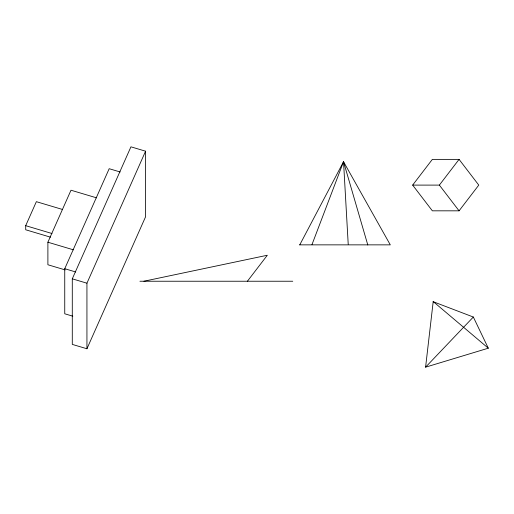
<?xml version="1.0" encoding="UTF-8"?>
<svg xmlns="http://www.w3.org/2000/svg" width="514" height="514" viewBox="0 0 514 514"><rect width="100%" height="100%" fill="white"/><g stroke="black" fill="none" stroke-linecap="round" stroke-linejoin="round"><path stroke-width="0.77" d="M425.592 367.169L433.206 301.551L488.3 348.196L425.592 367.169L473.336 317.035L488.3 348.196M311.953 244.664L343.532 161.717L390.299 244.863L299.585 244.857M50.488 237.166L25.7 229.777L25.7 225.678L36.365 201.674L62.657 209.519M65.169 269.908L47.892 264.755L47.892 242.216L70.996 190.219L96.536 197.832M72.802 316.187L64.745 313.784L64.745 268.706L109.18 168.708L120.167 171.984M72.288 278.826L130.935 146.831L145.584 151.193L145.584 216.767L86.937 348.762L72.288 344.399L72.288 278.826L86.937 283.195L86.937 348.762M86.937 283.195L145.584 151.193M299.765 244.857L343.532 161.717L367.799 244.979M247.407 281.235L267.312 255.252L143.907 281.235M412.652 185.104L432.351 159.379L459.073 159.379L478.778 185.104L459.073 210.824L432.351 210.824L412.652 185.104L439.367 185.104L459.073 210.824M439.367 185.104L459.073 159.379M139.93 281.235L292.749 281.235M25.7 225.678L51.991 233.517M47.892 242.216L73.431 249.83M64.745 268.706L75.731 271.977M433.103 301.673L473.336 317.035M343.532 161.717L348.216 244.278"/></g></svg>
